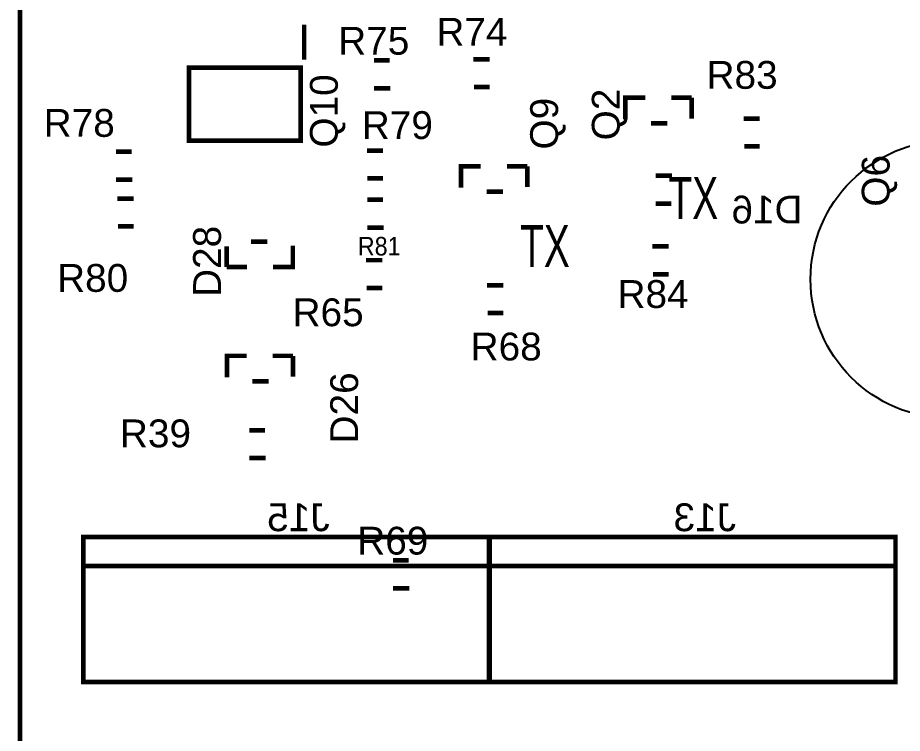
# Model space of a CAD drawing. Header units: centimetres. Extents: x -10.5 to 9.6, y -5.5 to 6.
# Drawn here: x -10.471 to -6.596, y 0.251 to 3.386 of the extents above; entities that cross this region are included whole.
import ezdxf

# ---------------------------------------------------------------- set-up
doc = ezdxf.new("R2010")
doc.units = ezdxf.units.CM
doc.layers.get('0').update_dxf_attribs({"linetype": 'CONTINUOUS'})

msp = doc.modelspace()

# ---------------------------------------------------------------- linework, layer by layer
for points, const_width in [([(-10.46082, -5.49812), (9.53918, -5.49812), (9.53918, 6.00188), (-10.46082, 6.00188), (-10.46082, -5.49812)], 0.02032), ([(-9.2161, 3.355126), (-9.2161, 3.202126)], 0.02), ([(-8.909612, 3.198332), (-8.841032, 3.198332)], 0.02032), ([(-8.403572, 3.203412), (-8.474692, 3.203412)], 0.02032), ([(-9.7211, 2.847126), (-9.2311, 2.847126), (-9.2311, 3.167126), (-9.7211, 3.167126), (-9.7211, 2.847126)], 0.02), ([(-8.909612, 3.076412), (-8.838492, 3.076412)], 0.02032), ([(-8.403572, 3.081492), (-8.472152, 3.081492)], 0.02032), ([(-7.80876, 2.94096), (-7.80876, 3.03494), (-7.7224, 3.03494)], 0.02032), ([(-7.5192, 3.03494), (-7.6081, 3.03494)], 0.02032), ([(-7.5192, 3.03494), (-7.5192, 2.9435)], 0.02032), ([(-7.2203, 2.9435), (-7.29142, 2.9435)], 0.02032), ([(-7.62588, 2.92318), (-7.697, 2.92318)], 0.02032), ([(-7.2203, 2.82158), (-7.28888, 2.82158)], 0.02032), ([(-10.0397, 2.79842), (-9.97112, 2.79842)], 0.02032), ([(-8.8703, 2.8035), (-8.94142, 2.8035)], 0.02032), ([(-8.52876, 2.64096), (-8.52876, 2.73494), (-8.4424, 2.73494)], 0.02032), ([(-8.2392, 2.73494), (-8.3281, 2.73494)], 0.02032), ([(-8.2392, 2.73494), (-8.2392, 2.6435)], 0.02032), ([(-10.0397, 2.6765), (-9.96858, 2.6765)], 0.02032), ([(-8.8703, 2.68158), (-8.93888, 2.68158)], 0.02032), ([(-7.67634, 2.6935), (-7.60522, 2.6935)], 0.02032), ([(-9.96366, 2.5935), (-10.03478, 2.5935)], 0.02032), ([(-8.9397, 2.58842), (-8.87112, 2.58842)], 0.02032), ([(-8.34588, 2.62318), (-8.417, 2.62318)], 0.02032), ([(-7.67634, 2.57158), (-7.60776, 2.57158)], 0.02032), ([(-9.96366, 2.47158), (-10.03224, 2.47158)], 0.02032), ([(-8.9397, 2.4665), (-8.86858, 2.4665)], 0.02032), ([(-9.44868, 2.404946), (-9.37756, 2.404946)], 0.02032), ([(-9.55536, 2.293186), (-9.55536, 2.384626)], 0.02032), ([(-9.2658, 2.387166), (-9.2658, 2.293186), (-9.35216, 2.293186)], 0.02032), ([(-7.620311, 2.3835), (-7.691431, 2.3835)], 0.02032), ([(-8.87366, 2.3235), (-8.94478, 2.3235)], 0.02032), ([(-9.55536, 2.293186), (-9.46646, 2.293186)], 0.02032), ([(-7.620311, 2.26158), (-7.688891, 2.26158)], 0.02032), ([(-8.87366, 2.20158), (-8.94224, 2.20158)], 0.02032), ([(-8.34366, 2.2135), (-8.41478, 2.2135)], 0.02032), ([(-8.34366, 2.09158), (-8.41224, 2.09158)], 0.02032), ([(-9.55478, 1.81046), (-9.55478, 1.90444), (-9.46842, 1.90444)], 0.02032), ([(-9.26522, 1.90444), (-9.35412, 1.90444)], 0.02032), ([(-9.26522, 1.90444), (-9.26522, 1.813)], 0.02032), ([(-9.3719, 1.79268), (-9.44302, 1.79268)], 0.02032), ([(-9.45572, 1.57842), (-9.38714, 1.57842)], 0.02032), ([(-9.45572, 1.4565), (-9.3846, 1.4565)], 0.02032), ([(-10.184, 0.476), (-8.406, 0.476), (-8.406, 1.111), (-10.184, 1.111), (-10.184, 0.476)], 0.02032), ([(-8.404, 0.476), (-6.626, 0.476), (-6.626, 1.111), (-8.404, 1.111), (-8.404, 0.476)], 0.02032), ([(-8.82634, 1.00842), (-8.75776, 1.00842)], 0.02032), ([(-8.406, 0.984), (-10.184, 0.984)], 0.02032), ([(-6.626, 0.984), (-8.404, 0.984)], 0.02032), ([(-8.82634, 0.8865), (-8.75522, 0.8865)], 0.02032)]:
    msp.add_lwpolyline(points, dxfattribs=dict(const_width=const_width))
msp.add_circle((-6.39, 2.24), 0.608276)

# ---------------------------------------------------------------- texts
for s, height, width, p in [('R74', 0.12192, 1.041667, (-8.637092, 3.263172)), ('R75', 0.12192, 1.041667, (-9.067092, 3.223732)), ('R83', 0.12192, 1.041667, (-7.45382, 3.07426)), ('R78', 0.12192, 1.041667, (-10.35718, 2.86382)), ('R79', 0.12192, 1.041667, (-8.96382, 2.85426)), ('TX', 0.18288, 0.694444, (-7.62, 2.50426)), ('TX', 0.18288, 0.694444, (-8.27, 2.29426)), ('R81', 0.08128, 0.9375, (-8.98098, 2.34414)), ('R80', 0.12192, 1.041667, (-10.298431, 2.184759)), ('R84', 0.12192, 1.041667, (-7.843831, 2.11426)), ('R65', 0.12192, 1.041667, (-9.26718, 2.03426)), ('R68', 0.12192, 1.041667, (-8.48718, 1.88426)), ('R39', 0.12192, 1.041667, (-10.0232, 1.50382)), ('R69', 0.12192, 1.041667, (-8.98382, 1.03382))]:
    msp.add_text(s, height=height, dxfattribs=dict(width=width)).set_placement(p)
at = {"width": 1.041667}
for s, p in [('Q10', (-9.06894, 2.816626)), ('Q2', (-7.83416, 2.84825)), ('Q9', (-8.10416, 2.80825)), ('Q6', (-6.65188, 2.55775)), ('D28', (-9.58076, 2.162376)), ('D26', (-8.9799, 1.520586))]:
    msp.add_text(s, height=0.12192, rotation=90, dxfattribs=at).set_placement(p)
at = {"text_generation_flag": 2, "width": 1.041667}
for s, p in [('D16', (-7.03282, 2.48426)), ('J15', (-9.1045, 1.1364)), ('J13', (-7.3245, 1.1364))]:
    msp.add_text(s, height=0.12192, dxfattribs=at).set_placement(p)

doc.saveas('drawing.dxf')
